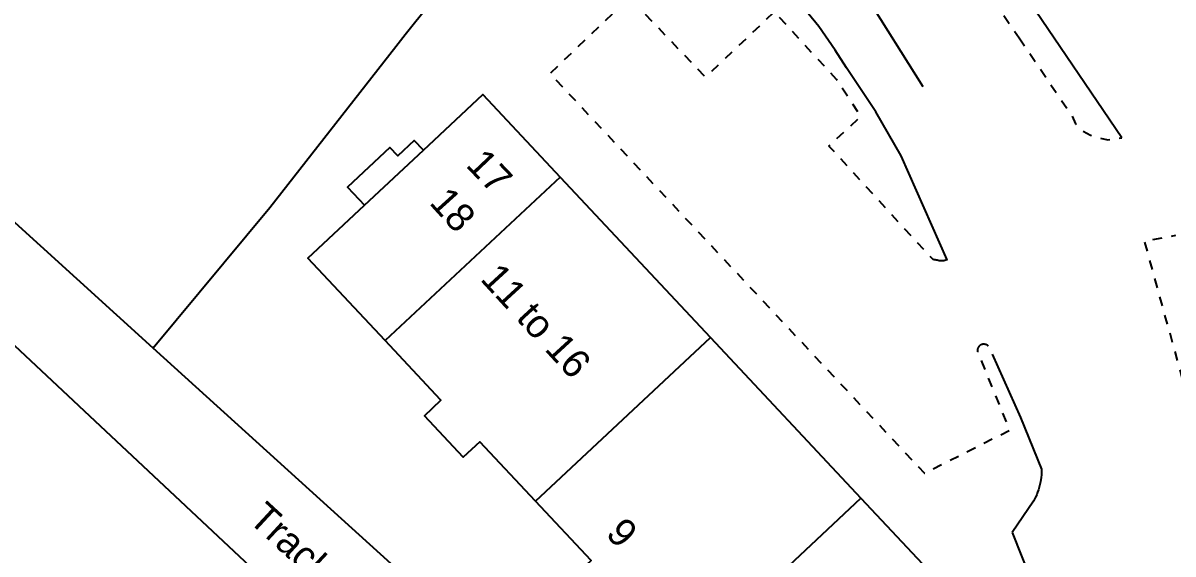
# Model space of a CAD drawing. Extents: x 421500 to 422711, y 436000 to 437000.
# Drawn here: x 422099.8 to 422160.5, y 436876.6 to 436904.7 of the extents above; entities that cross this region are included whole.
import ezdxf

# ---------------------------------------------------------------- set-up
doc = ezdxf.new("R2010")
doc.units = 0
doc.linetypes.add('716709-ExBase$0$OS-DASHEDLINE', pattern=[1, 0.5, -0.5])
for name, color, linetype in [('716709-ExBase$0$OS-LINE_0001_BLG_OUTLINE', 7, 'Continuous'), ('716709-ExBase$0$OS-LINE_0021_ROAD_OR_TRACK', 8, '716709-ExBase$0$OS-DASHEDLINE'), ('716709-ExBase$0$OS-LINE_0030_BLG_DIVISION', 8, 'Continuous'), ('716709-ExBase$0$OS-LINE_0030_OBSTRUCTING_FEAT', 8, 'Continuous'), ('716709-ExBase$0$OS-LINE_0032_PATH_OR_EDGE', 8, '716709-ExBase$0$OS-DASHEDLINE'), ('716709-ExBase$0$OS-LINE_0059_WATER_EDGE_LIMIT', 8, 'Continuous'), ('716709-ExBase$0$OS-TEXT_BUILDING_OR_STRUCTURE', 4, 'Continuous'), ('716709-ExBase$0$OS-TEXT_ROADSIDE', 4, 'Continuous')]:
    doc.layers.add(name, color=color, linetype=linetype)
doc.styles.add('716709-ExBase$0$Standard', font='romans.shx')

msp = doc.modelspace()

# ---------------------------------------------------------------- linework, layer by layer
at = {"layer": '716709-ExBase$0$OS-LINE_0001_BLG_OUTLINE'}
for p, q in [((422117.8, 436895.1), (422120.91, 436898.01)), ((422128.14, 436896.58), (422136.08, 436888.1)), ((422136.08, 436888.1), (422144.02, 436879.6))]:
    msp.add_line(p, q, dxfattribs=at)
at = {"layer": '716709-ExBase$0$OS-LINE_0001_BLG_OUTLINE', "flags": 128}
for points in [[(422120.91, 436898.01), (422124.05, 436900.95), (422128.14, 436896.58)], [(422120.91, 436898.01), (422120.43, 436898.52), (422119.56, 436897.7), (422119.13, 436898.15), (422116.91, 436896.05), (422117.8, 436895.1)], [(422118.9, 436887.93), (422114.81, 436892.3), (422117.8, 436895.1)], [(422126.83, 436879.44), (422123.89, 436882.58), (422123.02, 436881.77), (422120.97, 436883.96), (422121.84, 436884.78), (422121.82, 436884.8), (422118.9, 436887.93)], [(422134.78, 436870.94), (422131.82, 436874.12), (422130.94, 436873.3), (422128.89, 436875.49), (422129.77, 436876.31), (422126.83, 436879.44)], [(422144.02, 436879.6), (422152.13, 436870.94), (422142.87, 436862.3), (422139.79, 436865.59), (422138.92, 436864.77), (422136.87, 436866.96), (422137.75, 436867.78), (422134.78, 436870.94)]]:
    msp.add_lwpolyline(points, dxfattribs=at)
at = {"layer": '716709-ExBase$0$OS-LINE_0021_ROAD_OR_TRACK', "flags": 128}
for points in [[(422135.78, 436930.6), (422134.85, 436929.3), (422146.2, 436913.05), (422152.37, 436903.94)], [(422152.37, 436903.94), (422155.15, 436899.85), (422155.35, 436899.4), (422155.75, 436899), (422156.15, 436898.8), (422156.6, 436898.65), (422157.05, 436898.55), (422157.35, 436898.6), (422157.79, 436898.66)], [(422163.39, 436877.23), (422159, 436893.2), (422160.65, 436893.5)]]:
    msp.add_lwpolyline(points, dxfattribs=at)
at = {"layer": '716709-ExBase$0$OS-LINE_0030_BLG_DIVISION'}
for p, q in [((422128.14, 436896.58), (422118.9, 436887.93)), ((422126.83, 436879.44), (422136.08, 436888.1)), ((422134.78, 436870.94), (422144.02, 436879.6))]:
    msp.add_line(p, q, dxfattribs=at)
at = {"layer": '716709-ExBase$0$OS-LINE_0030_OBSTRUCTING_FEAT'}
for p, q in [((422147.3, 436901.35), (422144, 436906.63)), ((422157.79, 436898.66), (422152.92, 436905.85))]:
    msp.add_line(p, q, dxfattribs=at)
at = {"layer": '716709-ExBase$0$OS-LINE_0030_OBSTRUCTING_FEAT', "flags": 128}
for points in [[(422144.8, 436900.03), (422144, 436901.25), (422143.25, 436902.35), (422142.65, 436903.3), (422141.8, 436904.55), (422138.65, 436908.4), (422135.85, 436911.75), (422135.4, 436912.35), (422134.75, 436913.1), (422134.35, 436913.6), (422133.85, 436914.2), (422133.2, 436914.95), (422132.35, 436915.85), (422131.7, 436916.7), (422129.8, 436916.1), (422128.73, 436915.08)], [(422128.73, 436915.08), (422119.95, 436904.1), (422119.45, 436903.46), (422112.8, 436894.95), (422106.64, 436887.54)], [(422106.64, 436887.54), (422092.8, 436900.1), (422092.4, 436904.11)], [(422148.58, 436892.2), (422146.15, 436897.7), (422144.8, 436900.03)], [(422150.68, 436842.57), (422138.04, 436856.19), (422126.7, 436868.4), (422120.9, 436874.6), (422106.64, 436887.54)], [(422150.95, 436887.22), (422152.45, 436883.87), (422153.56, 436881.13), (422153.56, 436880.99), (422153.55, 436880.84), (422153.54, 436880.7), (422153.5, 436880.46), (422153.47, 436880.32), (422153.44, 436880.18), (422153.39, 436880.05), (422153.35, 436879.91), (422153.33, 436879.87), (422153.3, 436879.78), (422153.24, 436879.65), (422153.13, 436879.44), (422152.01, 436877.78)], [(422152.01, 436877.78), (422154.02, 436872.73), (422159.72, 436857.9), (422162.72, 436856.22), (422166.07, 436845.82)]]:
    msp.add_lwpolyline(points, dxfattribs=at)
at = {"layer": '716709-ExBase$0$OS-LINE_0032_PATH_OR_EDGE', "flags": 128}
for points in [[(422148.11, 436892.17), (422148.09, 436892.17), (422148.04, 436892.18), (422147.99, 436892.19), (422147.94, 436892.2), (422147.89, 436892.21), (422147.84, 436892.23), (422147.79, 436892.25), (422142.33, 436898.22), (422144.01, 436899.79), (422142.73, 436901.74), (422139.45, 436905.32), (422135.81, 436901.87), (422131.79, 436906.07), (422127.6, 436902.05), (422147.37, 436880.92), (422151.88, 436883.2), (422150.21, 436887.31), (422150.21, 436887.33), (422150.2, 436887.34), (422150.2, 436887.36), (422150.2, 436887.37), (422150.19, 436887.39), (422150.19, 436887.4), (422150.19, 436887.42), (422150.19, 436887.44), (422150.19, 436887.45), (422150.2, 436887.47), (422150.2, 436887.48), (422150.2, 436887.5), (422150.21, 436887.52), (422150.21, 436887.53), (422150.22, 436887.55), (422150.22, 436887.56), (422150.23, 436887.58), (422150.24, 436887.6), (422150.25, 436887.61), (422150.26, 436887.63), (422150.27, 436887.64), (422150.28, 436887.65), (422150.29, 436887.66), (422150.3, 436887.67), (422150.3, 436887.68)], [(422148.58, 436892.2), (422148.5, 436892.18), (422148.45, 436892.17), (422148.4, 436892.16), (422148.35, 436892.16), (422148.3, 436892.16), (422148.24, 436892.16), (422148.19, 436892.16), (422148.14, 436892.16), (422148.11, 436892.17)], [(422150.3, 436887.68), (422150.31, 436887.69), (422150.32, 436887.7), (422150.34, 436887.71), (422150.35, 436887.72), (422150.36, 436887.72), (422150.39, 436887.74), (422150.4, 436887.74), (422150.42, 436887.75), (422150.43, 436887.75), (422150.45, 436887.76), (422150.46, 436887.76), (422150.48, 436887.76), (422150.49, 436887.76), (422150.51, 436887.76), (422150.52, 436887.76), (422150.53, 436887.76), (422150.55, 436887.76), (422150.56, 436887.75), (422150.58, 436887.75), (422150.6, 436887.75), (422150.61, 436887.74), (422150.63, 436887.74), (422150.64, 436887.73), (422150.65, 436887.72), (422150.66, 436887.72), (422150.68, 436887.71), (422150.69, 436887.7), (422150.7, 436887.69), (422150.71, 436887.68), (422150.72, 436887.67), (422150.73, 436887.66), (422150.74, 436887.65), (422150.76, 436887.63), (422150.95, 436887.22)]]:
    msp.add_lwpolyline(points, dxfattribs=at)
at = {"layer": '716709-ExBase$0$OS-LINE_0059_WATER_EDGE_LIMIT', "flags": 128}
msp.add_lwpolyline([(422052.75, 436935.8), (422053.95, 436934.65), (422055.45, 436933.55), (422057, 436932.6), (422057.5, 436932.35), (422058.35, 436931.95), (422059.2, 436931.6), (422060.7, 436929.9), (422070.4, 436916.85), (422071.5, 436915.5), (422083.05, 436903.2), (422084.85, 436901.45), (422085.5, 436901.95), (422089.25, 436898.15), (422088.85, 436897.5), (422116.55, 436871.5), (422131.75, 436856.4), (422139.55, 436848.45), (422143.1, 436844.3), (422154.4, 436829.55), (422159.6, 436822.55), (422167.6, 436810.6), (422172.15, 436803.9)], dxfattribs=at)

# ---------------------------------------------------------------- texts
at = {"layer": '716709-ExBase$0$OS-TEXT_BUILDING_OR_STRUCTURE', "char_height": 1.5, "attachment_point": 7, "style": '716709-ExBase$0$Standard'}
for s, insert, width, rotation in [('{\\fHeledd|b0|i0|c0|p34;17}', (422123.1, 436897.18), 3, 313.60001), ('{\\fHeledd|b0|i0|c0|p34;18}', (422121.16, 436895.18), 3, 312.10001), ('{\\fHeledd|b0|i0|c0|p34;11 to 16}', (422123.85, 436891.14), 9.66667, 312.60001), ('{\\fHeledd|b0|i0|c0|p34;9}', (422130.47, 436877.65), 1.5, 313.70001)]:
    msp.add_mtext(s, dxfattribs=dict(at, insert=insert, width=width, rotation=rotation))
at = {"layer": '716709-ExBase$0$OS-TEXT_ROADSIDE', "insert": (422113.95, 436877.25), "char_height": 1.5, "width": 6.58333, "attachment_point": 5, "rotation": 317.29999, "style": '716709-ExBase$0$Standard'}
msp.add_mtext('{\\fHeledd|b0|i0|c0|p34;Track}', dxfattribs=at)

doc.saveas('drawing.dxf')
